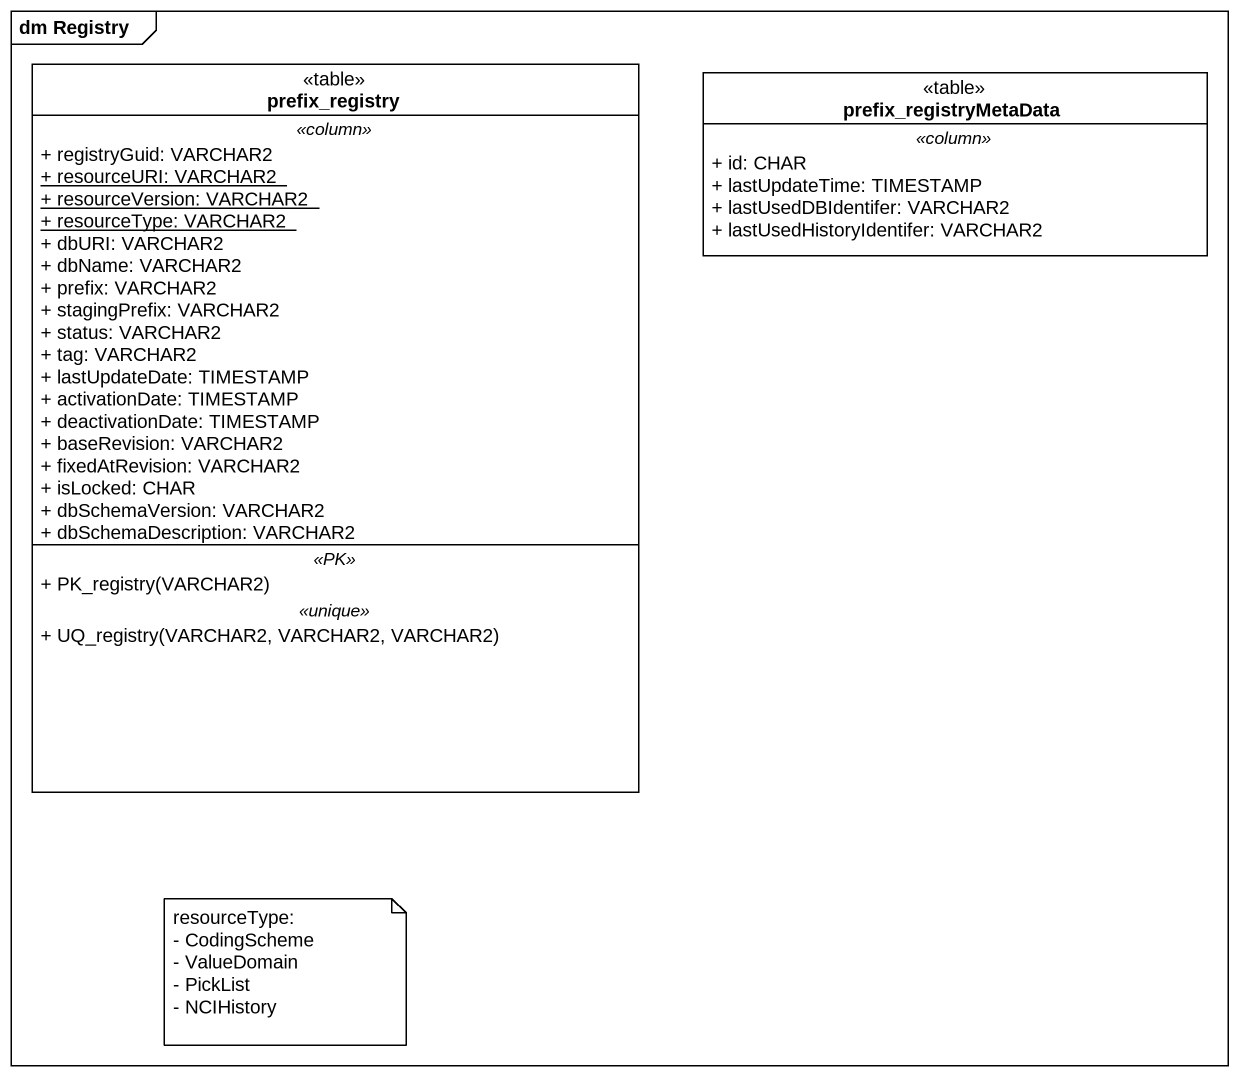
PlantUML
@startuml
mainframe dm Registry
hide circle
hide empty members
skinparam classAttributeIconSize 0
class prefix_registry <<table>> #FFFFFF {
  .. <<column>> ..
  + registryGuid: VARCHAR2
  {static} + resourceURI: VARCHAR2
  {static} + resourceVersion: VARCHAR2
  {static} + resourceType: VARCHAR2
  + dbURI: VARCHAR2
  + dbName: VARCHAR2
  + prefix: VARCHAR2
  + stagingPrefix: VARCHAR2
  + status: VARCHAR2
  + tag: VARCHAR2
  + lastUpdateDate: TIMESTAMP
  + activationDate: TIMESTAMP
  + deactivationDate: TIMESTAMP
  + baseRevision: VARCHAR2
  + fixedAtRevision: VARCHAR2
  + isLocked: CHAR
  + dbSchemaVersion: VARCHAR2
  + dbSchemaDescription: VARCHAR2
  .. <<PK>> ..
  + PK_registry(VARCHAR2)
  .. <<unique>> ..
  + UQ_registry(VARCHAR2, VARCHAR2, VARCHAR2)
}
class prefix_registryMetaData <<table>> #FFFFFF {
  .. <<column>> ..
  + id: CHAR
  + lastUpdateTime: TIMESTAMP
  + lastUsedDBIdentifer: VARCHAR2
  + lastUsedHistoryIdentifer: VARCHAR2
}
note as N1
  resourceType:
  - CodingScheme
  - ValueDomain
  - PickList
  - NCIHistory
end note
@enduml
